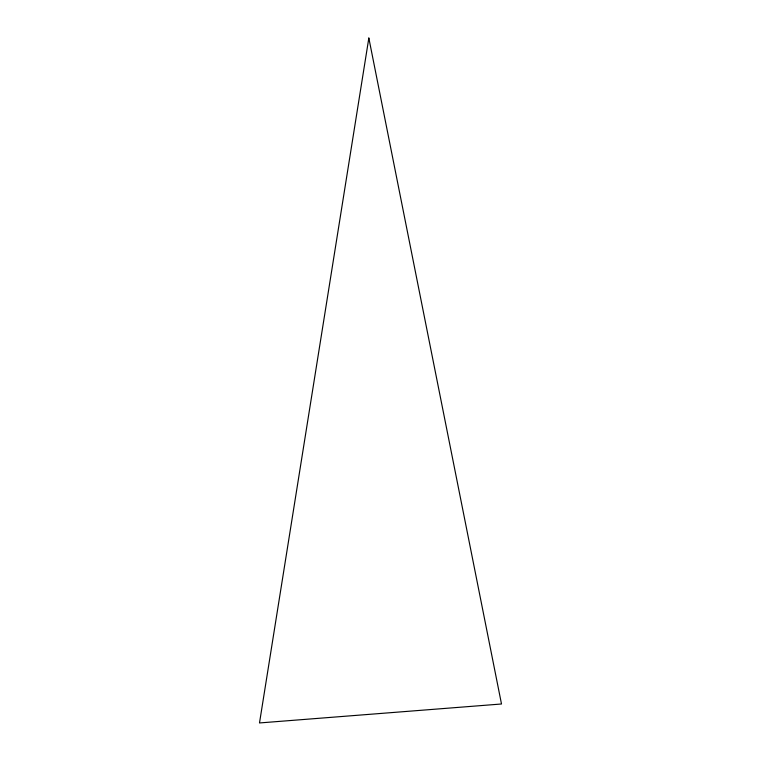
<?xml version="1.0" encoding="UTF-8"?>
<svg xmlns="http://www.w3.org/2000/svg" width="761" height="761" viewBox="0 0 761 761"><rect width="100%" height="100%" fill="white"/><g stroke="black" fill="none" stroke-linecap="round" stroke-linejoin="round"><path stroke-width="1.14" d="M368.838 38.05L259.501 722.95L501.499 703.992L368.838 38.05"/></g></svg>
